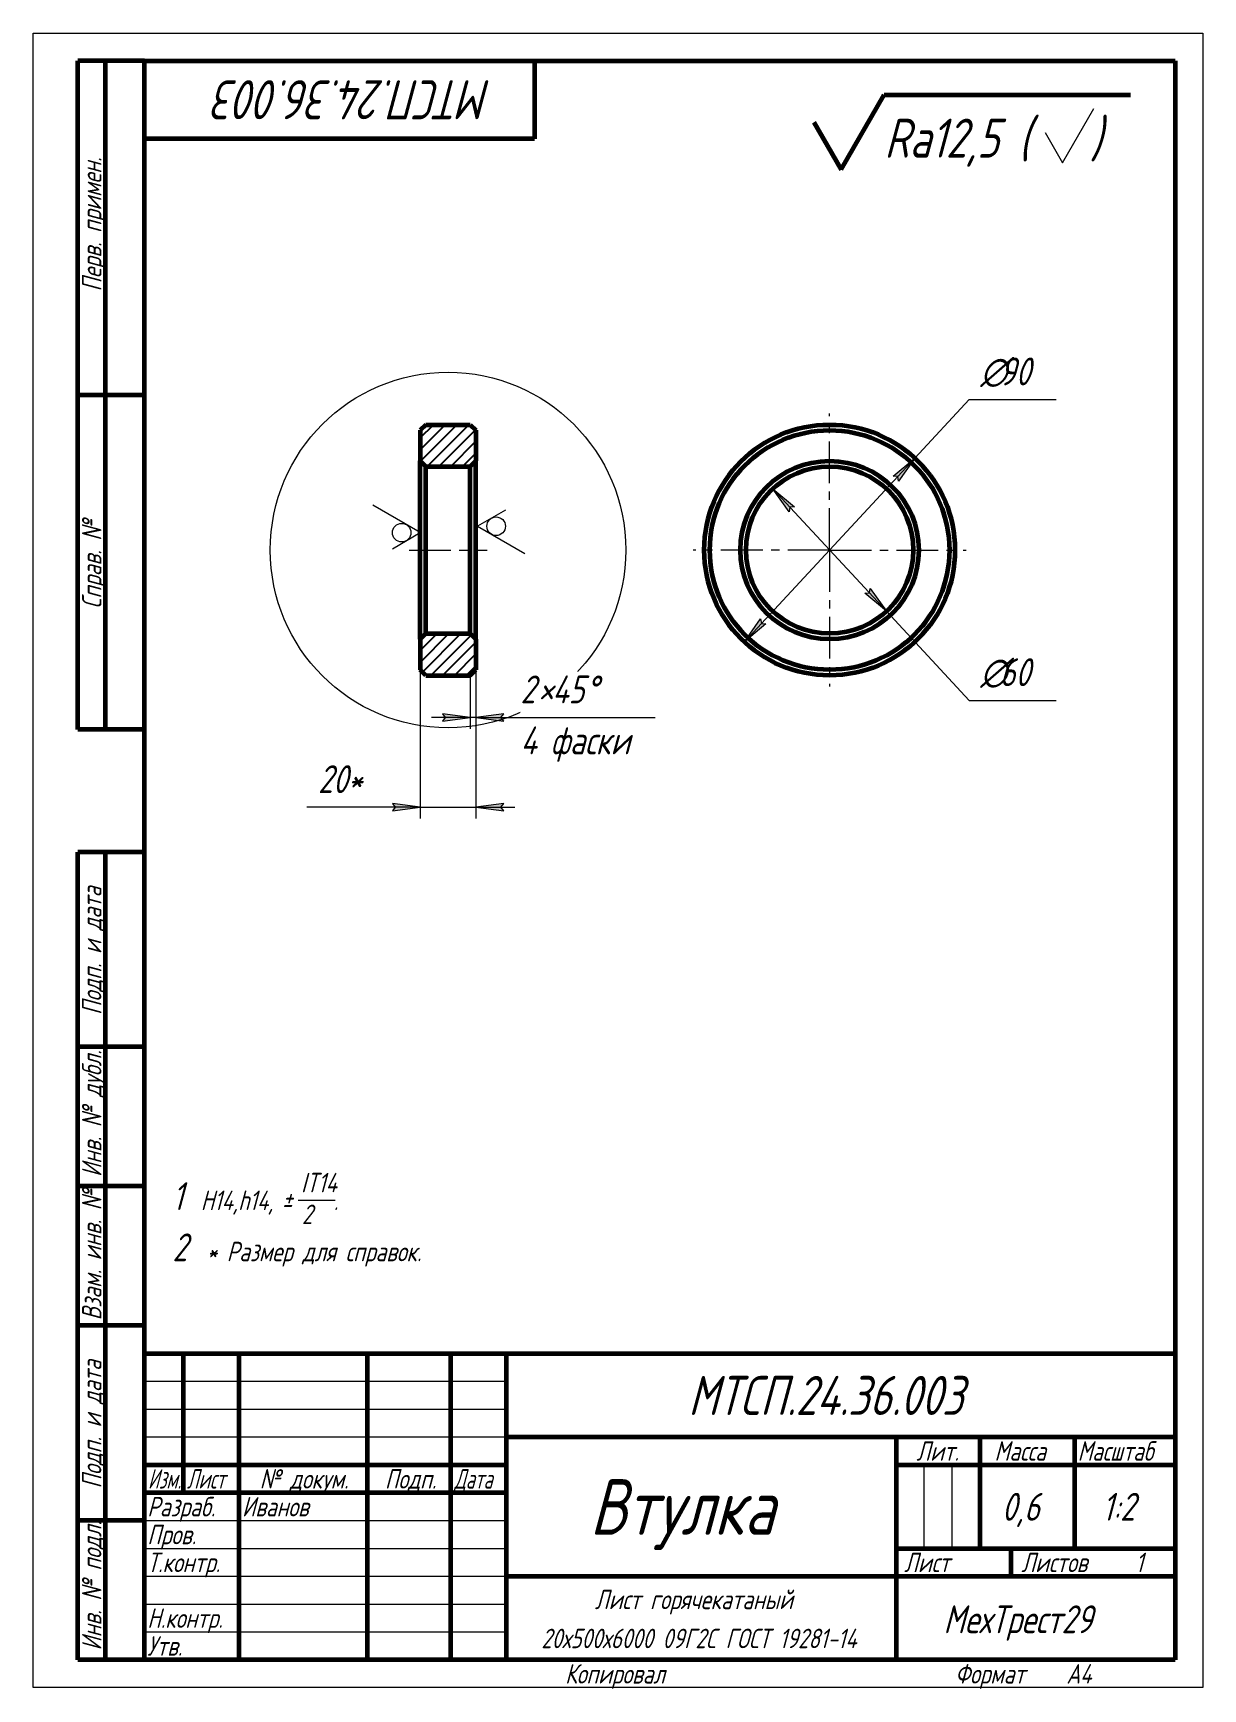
# Model space of a CAD drawing. Header units: millimetres. Extents: x 0 to 210, y 0 to 297.
import ezdxf

# ---------------------------------------------------------------- set-up
doc = ezdxf.new("R2010")
doc.units = ezdxf.units.MM
for name, pattern in [('K5LT_AXLED', [12, 7.5, -1.5, 1.5, -1.5]), ('K5LT_BASIC', [0]), ('K5LT_THIN', [0]), ('K5LT_THIN_INCLUDED_TO_HATCHING', [0])]:
    doc.linetypes.add(name, pattern=pattern)
doc.layers.add('Системный слой', color=7, linetype='Continuous')
doc.styles.add('KDIMTEXTSTYLE', font='GOST_AU.SHX', dxfattribs={"width": 0.96, "oblique": 15, "height": 5})
doc.styles.add('KTEXTSTYLE', font='GOST_AU.SHX', dxfattribs={"width": 0.96, "height": 5})
doc.dimstyles.new('KDIMSTYLE (0.50)', dxfattribs={"dimtxt": 5, "dimasz": 1, "dimexe": 2, "dimexo": 0, "dimgap": 1, "dimtad": 1, "dimlfac": 2, "dimtxsty": 'KDIMTEXTSTYLE', "dimsah": 1, "dimcen": 0, "dimdle": 1, "dimadec": 0, "dimazin": 0, "dimtfac": 0.667, "dimtmove": 0, "dimatfit": 3, "dimfxl": 1, "dimtvp": 1, "dimtolj": 1, "dimtzin": 0, "dimarcsym": 0})

# ---------------------------------------------------------------- blocks, each defined once
blk = doc.blocks.new('D0')
at = {"layer": 'Системный слой'}
for points in [[(69.49, 158.04), (64.49, 158.7), (64.99, 158.04), (64.49, 157.38)], [(83.99, 158.04), (84.49, 158.7), (79.49, 158.04), (84.49, 157.38)]]:
    blk.add_hatch(color=7, dxfattribs=at).paths.add_polyline_path(points)
at = {"layer": 'Системный слой', "color": 7, "linetype": 'K5LT_THIN', "lineweight": 18}
for p, q in [((69.49, 188.21), (69.49, 156.04)), ((79.49, 188.21), (79.49, 156.04)), ((69.49, 158.04), (64.49, 158.7)), ((64.49, 158.7), (64.99, 158.04)), ((64.99, 158.04), (64.49, 157.38)), ((64.49, 157.38), (69.49, 158.04)), ((69.49, 158.04), (64.49, 158.04)), ((69.49, 158.04), (79.49, 158.04)), ((84.49, 158.7), (79.49, 158.04)), ((79.49, 158.04), (84.49, 157.38)), ((79.49, 158.04), (86.49, 158.04)), ((83.99, 158.04), (84.49, 158.7)), ((84.49, 157.38), (83.99, 158.04))]:
    blk.add_line(p, q, dxfattribs=at)
blk.add_wipeout([(51.14, 159.04), (51.14, 166.18), (62.04, 166.18), (62.04, 159.04)]).dxf.layer = 'Системный слой'
for p, q in [((64.49, 158.04), (49.14, 158.04)), ((69.49, 158.04), (62.49, 158.04))]:
    blk.add_line(p, q, dxfattribs=at)
at = {"layer": 'Системный слой', "color": 7, "insert": (51.14, 165.58), "char_height": 5, "attachment_point": 1, "style": 'KTEXTSTYLE'}
blk.add_mtext('\\H3.5;\\W0.965;\\Q15;\\Q15;\\H5.00;20*', dxfattribs=at)
blk = doc.blocks.new('KDIMARROW_02')
at = {"layer": 'Системный слой'}
blk.add_hatch(color=0, dxfattribs=at).paths.add_polyline_path([(4.5, 0), (5, 0.66), (0, 0), (5, -0.66)])
at = {"layer": 'Системный слой', "color": 0, "linetype": 'K5LT_THIN', "lineweight": 18}
for p, q in [((0, 0), (-1, 0)), ((5, 0.66), (0, 0)), ((0, 0), (5, -0.66)), ((0, 0), (7, 0)), ((4.5, 0), (5, 0.66)), ((5, -0.66), (4.5, 0))]:
    blk.add_line(p, q, dxfattribs=at)
blk = doc.blocks.new('D1')
at = {"layer": 'Системный слой'}
for points in [[(78.49, 174.13), (73.49, 174.78), (73.99, 174.13), (73.49, 173.47)], [(83.99, 174.13), (84.49, 174.78), (79.49, 174.13), (84.49, 173.47)]]:
    blk.add_hatch(color=7, dxfattribs=at).paths.add_polyline_path(points)
at = {"layer": 'Системный слой', "color": 7, "linetype": 'K5LT_THIN', "lineweight": 18}
for p, q in [((78.49, 181.71), (78.49, 172.13)), ((79.49, 182.71), (79.49, 172.13)), ((78.49, 174.13), (71.49, 174.13)), ((78.49, 174.13), (73.49, 174.78)), ((73.49, 174.78), (73.99, 174.13)), ((73.99, 174.13), (73.49, 173.47)), ((73.49, 173.47), (78.49, 174.13)), ((79.49, 174.13), (78.49, 174.13)), ((84.49, 174.78), (79.49, 174.13)), ((79.49, 174.13), (84.49, 173.47)), ((79.49, 174.13), (85.49, 174.13)), ((83.99, 174.13), (84.49, 174.78)), ((84.49, 173.47), (83.99, 174.13))]:
    blk.add_line(p, q, dxfattribs=at)
blk.add_wipeout([(87.49, 165.99), (87.49, 182.39), (108.79, 182.39), (108.79, 165.99)]).dxf.layer = 'Системный слой'
for p, q in [((79.49, 174.13), (86.49, 174.13)), ((85.49, 174.13), (111.68, 174.13))]:
    blk.add_line(p, q, dxfattribs=at)
at = {"layer": 'Системный слой', "color": 7, "char_height": 5, "attachment_point": 1, "style": 'KTEXTSTYLE'}
for s, insert in [('\\H3.5;\\W0.965;\\Q15;\\Q15;\\H5.00;2', (87.49, 181.69)), ('\\H3.5;\\W0.965;\\Q15;\\Q15;\\H5.00;45', (93.18, 181.69)), ('\\H3.5;\\W0.965;\\Q15;\\Q15;\\H5.00;°', (99.13, 181.69)), ('\\H3.5;\\W0.965;\\Q15;\\Q15;\\H5.00;×', (90.66, 181.69)), ('\\H3.5;\\W0.965;\\Q15;\\Q15;\\H5.00;4 фаски', (87.49, 172.53))]:
    blk.add_mtext(s, dxfattribs=dict(at, insert=insert))
blk = doc.blocks.new('U0')
at = {"layer": 'Системный слой', "color": 7, "linetype": 'K5LT_THIN', "lineweight": 18}
for p, q in [((69.49, 207.33), (60.99, 212.24)), ((64.49, 204.45), (69.49, 207.33))]:
    blk.add_line(p, q, dxfattribs=at)
blk.add_arc((66.16, 207.33), 1.67, 0, 360, dxfattribs=at)
blk = doc.blocks.new('U1')
at = {"layer": 'Системный слой', "color": 7, "linetype": 'K5LT_THIN', "lineweight": 18}
for p, q in [((84.79, 211.37), (79.79, 208.48)), ((79.79, 208.48), (88.29, 203.57))]:
    blk.add_line(p, q, dxfattribs=at)
blk.add_arc((83.12, 208.48), 1.67, 0, 360, dxfattribs=at)
blk = doc.blocks.new('U2')
at = {"layer": 'Системный слой', "color": 30, "linetype": 'K5LT_AXLED', "lineweight": 18, "true_color": 0xff8000}
for q in [(142.99, 228.71), (118.49, 204.21), (167.49, 204.21), (142.99, 179.71)]:
    blk.add_line((142.99, 204.21), q, dxfattribs=at)
blk = doc.blocks.new('D2')
at = {"layer": 'Системный слой'}
for points in [[(155.38, 216.58), (158.3, 220.7), (154.42, 217.48), (155.24, 217.4)], [(127.68, 187.73), (131.56, 190.94), (130.74, 191.02), (130.6, 191.84)]]:
    blk.add_hatch(color=7, dxfattribs=at).paths.add_polyline_path(points)
at = {"layer": 'Системный слой', "color": 7, "linetype": 'K5LT_THIN', "lineweight": 18}
for p, q in [((158.3, 220.7), (168.06, 231.21)), ((127.68, 187.73), (158.3, 220.7)), ((154.42, 217.48), (158.3, 220.7)), ((158.3, 220.7), (155.38, 216.58)), ((155.24, 217.4), (154.42, 217.48)), ((155.38, 216.58), (155.24, 217.4)), ((127.68, 187.73), (130.6, 191.84)), ((131.56, 190.94), (127.68, 187.73)), ((130.6, 191.84), (130.74, 191.02)), ((130.74, 191.02), (131.56, 190.94))]:
    blk.add_line(p, q, dxfattribs=at)
blk.add_wipeout([(170.06, 232.21), (170.06, 239.46), (181.21, 239.46), (181.21, 232.21)]).dxf.layer = 'Системный слой'
blk.add_line((168.06, 231.21), (183.67, 231.21), dxfattribs=at)
at = {"layer": 'Системный слой', "color": 7, "char_height": 5, "attachment_point": 1, "style": 'KTEXTSTYLE'}
for s, insert in [('\\H3.5;\\W0.965;\\Q15;\\Q15;\\H5.00;∅', (170.06, 238.77)), ('\\H3.5;\\W0.965;\\Q15;\\Q15;\\H5.00;90', (173.5, 238.77))]:
    blk.add_mtext(s, dxfattribs=dict(at, insert=insert))
blk = doc.blocks.new('KDIMARROW_01')
at = {"layer": 'Системный слой'}
blk.add_hatch(color=0, dxfattribs=at).paths.add_polyline_path([(-5, -0.66), (0, 0), (-5, 0.66), (-4.5, 0)])
at = {"layer": 'Системный слой', "color": 0, "linetype": 'K5LT_THIN', "lineweight": 18}
for p, q in [((-4.5, 0), (-5, 0.66)), ((-5, 0.66), (0, 0)), ((0, 0), (-5, -0.66)), ((-5, -0.66), (-4.5, 0)), ((0, 0), (-1, 0))]:
    blk.add_line(p, q, dxfattribs=at)
blk = doc.blocks.new('D3')
at = {"layer": 'Системный слой'}
for points in [[(136.67, 211.99), (132.78, 215.2), (135.7, 211.09), (135.84, 211.9)], [(153.2, 193.22), (150.28, 197.33), (150.14, 196.52), (149.31, 196.44)]]:
    blk.add_hatch(color=7, dxfattribs=at).paths.add_polyline_path(points)
at = {"layer": 'Системный слой', "color": 7, "linetype": 'K5LT_THIN', "lineweight": 18}
for p, q in [((132.78, 215.2), (136.67, 211.99)), ((135.7, 211.09), (132.78, 215.2)), ((132.78, 215.2), (153.2, 193.22)), ((135.84, 211.9), (135.7, 211.09)), ((136.67, 211.99), (135.84, 211.9)), ((149.31, 196.44), (150.14, 196.52)), ((153.2, 193.22), (149.31, 196.44)), ((150.14, 196.52), (150.28, 197.33)), ((150.28, 197.33), (153.2, 193.22)), ((153.2, 193.22), (168.06, 177.22))]:
    blk.add_line(p, q, dxfattribs=at)
blk.add_wipeout([(170.06, 178.22), (170.06, 185.47), (181.21, 185.47), (181.21, 178.22)]).dxf.layer = 'Системный слой'
blk.add_line((168.06, 177.22), (183.67, 177.22), dxfattribs=at)
at = {"layer": 'Системный слой', "color": 7, "char_height": 5, "attachment_point": 1, "style": 'KTEXTSTYLE'}
for s, insert in [('\\H3.5;\\W0.965;\\Q15;\\Q15;\\H5.00;∅', (170.06, 184.78)), ('\\H3.5;\\W0.965;\\Q15;\\Q15;\\H5.00;60', (173.5, 184.78))]:
    blk.add_mtext(s, dxfattribs=dict(at, insert=insert))
blk = doc.blocks.new('U3')
at = {"color": 7, "linetype": 'K5LT_THIN', "lineweight": 18}
for p, q in [((0, 0), (0, 297)), ((0, 297), (210, 297)), ((210, 297), (210, 0)), ((20, 55), (85, 55)), ((20, 50), (85, 50)), ((20, 45), (85, 45)), ((159.96, 25), (159.96, 40)), ((164.98, 25), (164.98, 40)), ((20, 30), (85, 30)), ((20, 25), (85, 25)), ((20, 20), (85, 20)), ((20, 15), (85, 15)), ((20, 10), (85, 10)), ((210, 0), (0, 0))]:
    blk.add_line(p, q, dxfattribs=at)
at = {"color": 150, "linetype": 'K5LT_BASIC', "lineweight": 60, "true_color": 0x0080ff}
for p, q in [((8, 172), (8, 292)), ((20, 292), (8, 292)), ((13, 172), (13, 292)), ((20, 5), (20, 292)), ((20, 292), (205, 292)), ((90, 292), (90, 278)), ((205, 292), (205, 5)), ((90, 278), (20, 278)), ((20, 232), (8, 232)), ((20, 172), (8, 172)), ((8, 5), (8, 150)), ((20, 150), (8, 150)), ((13, 5), (13, 150)), ((20, 115), (8, 115)), ((20, 90), (8, 90)), ((20, 65), (8, 65)), ((20, 60), (205, 60)), ((20, 5), (20, 60)), ((27, 35), (27, 60)), ((37, 5), (37, 60)), ((60, 5), (60, 60)), ((75, 5), (75, 60)), ((85, 5), (85, 60)), ((85, 45), (205, 45)), ((155, 5), (155, 45)), ((170, 25), (170, 45)), ((187, 25), (187, 45)), ((20, 40), (85, 40)), ((155, 40), (170, 40)), ((170, 40), (205, 40)), ((20, 35), (85, 35)), ((20, 30), (8, 30)), ((155, 25), (205, 25)), ((175.57, 20), (175.57, 25)), ((85, 20), (155, 20)), ((155, 20), (205, 20)), ((20, 5), (8, 5)), ((205, 5), (20, 5))]:
    blk.add_line(p, q, dxfattribs=at)
at = {"color": 7, "attachment_point": 1, "style": 'KTEXTSTYLE'}
for s, insert, char_height, rotation in [('\\H3.5;\\W0.965;\\Q15;\\Q15;\\H7.00;МТСП.24.36.003', (82.39, 281.55), 7, 180), ('\\H3.5;\\W0.965;\\Q15;\\Q15;Перв. примен.', (8.77, 250.61), 3.5, 90), ('\\H3.5;\\W0.965;\\Q15;\\Q15;Справ. №', (8.77, 193.68), 3.5, 90), ('\\H3.5;\\W0.965;\\Q15;\\Q15;Подп. и дата', (8.77, 120.75), 3.5, 90), ('\\H3.5;\\W0.965;\\Q15;\\Q15;Инв. № дубл.', (8.77, 91.67), 3.5, 90), ('\\H3.5;\\W0.965;\\Q15;\\Q15;Взам. инв. №', (8.77, 65.94), 3.5, 90), ('\\H3.5;\\W0.965;\\Q15;\\Q15;Подп. и дата', (8.77, 35.75), 3.5, 90), ('\\H3.5;\\W0.965;\\Q15;\\Q15;Инв. № подл.', (8.77, 6.67), 3.5, 90)]:
    blk.add_mtext(s, dxfattribs=dict(at, insert=insert, char_height=char_height, rotation=rotation))
for s, insert, char_height in [('\\H3.5;\\W0.965;\\Q15;\\Q15;\\H7.00;МТСП.24.36.003', (117.61, 55.95), 7), ('\\H3.5;\\W0.965;\\Q15;\\Q15;Лит.', (158.56, 44.23), 3.5), ('\\H3.5;\\W0.965;\\Q15;\\Q15;Масса', (172.58, 44.23), 3.5), ('\\H3.5;\\W0.965;\\Q15;\\Q15;\\W0.941;Масштаб', (187.52, 44.23), 3.5), ('\\H3.5;\\W0.965;\\Q15;\\Q15;\\W0.797;Изм.', (20.61, 39.23), 3.5), ('\\H3.5;\\W0.965;\\Q15;\\Q15;\\W0.807;Лист', (27.6, 39.23), 3.5), ('\\H3.5;\\W0.965;\\Q15;\\Q15;№ докум.', (40.67, 39.23), 3.5), ('\\H3.5;\\W0.965;\\Q15;\\Q15;Подп.', (63.15, 39.23), 3.5), ('\\H3.5;\\W0.965;\\Q15;\\Q15;\\W0.807;Дата', (75.6, 39.23), 3.5), ('\\H3.5;\\W0.965;\\Q15;\\Q15;\\H10.00;Втулка', (99.92, 37.43), 10), ('\\H3.5;\\W0.965;\\Q15;\\Q15;Разраб.', (20.5, 34.23), 3.5), ('\\H3.5;\\W0.965;\\Q15;\\Q15;Иванов', (37.5, 34.23), 3.5), ('\\H3.5;\\W0.965;\\Q15;\\Q15;\\H5.00;0,6', (173.89, 34.97), 5), ('\\H3.5;\\W0.965;\\Q15;\\Q15;\\H5.00;1:2', (191.92, 34.97), 5), ('\\H3.5;\\W0.965;\\Q15;\\Q15;Пров.', (20.5, 29.23), 3.5), ('\\H3.5;\\W0.965;\\Q15;\\Q15;Т.контр.', (20.5, 24.23), 3.5), ('\\H3.5;\\W0.965;\\Q15;\\Q15;Лист', (156.36, 24.23), 3.5), ('\\H3.5;\\W0.965;\\Q15;\\Q15;Листов', (177.41, 24.23), 3.5), ('\\H3.5;\\W0.965;\\Q15;\\Q15;1', (197.91, 24.23), 3.5), ('\\H3.5;\\W0.965;\\Q15;\\Q15;Лист горячекатаный', (100.84, 17.58), 3.5), ('\\H3.5;\\W0.965;\\Q15;\\Q15;Н.контр.', (20.5, 14.23), 3.5), ('\\H3.5;\\W0.965;\\Q15;\\Q15;\\H5.00;МехТрест29', (163.41, 14.77), 5), ('\\H3.5;\\W0.965;\\Q15;\\Q15;Утв.', (20.5, 9.23), 3.5), ('\\H3.5;\\W0.965;\\Q15;\\Q15;   20х500х6000 09Г2С ГОСТ 19281-14', (86.03, 10.58), 3.5), ('\\H3.5;\\W0.965;\\Q15;\\Q15;Копировал', (95.5, 4.23), 3.5), ('\\H3.5;\\W0.965;\\Q15;\\Q15;Формат', (165.5, 4.23), 3.5), ('\\H3.5;\\W0.965;\\Q15;\\Q15;A4', (185.5, 4.23), 3.5)]:
    blk.add_mtext(s, dxfattribs=dict(at, insert=insert, char_height=char_height))
blk = doc.blocks.new('U4')
at = {"color": 7, "linetype": 'K5LT_THIN', "lineweight": 18}
blk.add_line((47.59, 87.48), (54.25, 87.48), dxfattribs=at)
at = {"color": 7, "attachment_point": 1, "style": 'KTEXTSTYLE'}
for s, insert, char_height in [('\\H3.5;\\W0.965;\\Q15;\\Q15;IT14', (48.11, 92.41), 3.5), ('\\H3.5;\\W0.965;\\Q15;\\Q15;\\H5.00;1', (25, 90.73), 5), ('\\H3.5;\\W0.965;\\Q15;\\Q15;H14,h14, ', (30.12, 89.23), 3.5), ('\\H3.5;\\W0.965;\\Q15;\\Q15;±', (44.66, 89.23), 3.5), ('\\H3.5;\\W0.965;\\Q15;\\Q15;2', (48.26, 86.71), 3.5), ('\\H3.5;\\W0.965;\\Q15;\\Q15;.', (53.97, 89.23), 3.5), ('\\H3.5;\\W0.965;\\Q15;\\Q15;\\H5.00;2', (25, 81.53), 5), ('\\H3.5;\\W0.965;\\Q15;\\Q15;* Размер для справок.', (31.17, 80.03), 3.5)]:
    blk.add_mtext(s, dxfattribs=dict(at, insert=insert, char_height=char_height))
blk = doc.blocks.new('U5')
at = {"color": 150, "linetype": 'K5LT_BASIC', "lineweight": 60, "true_color": 0x0080ff}
for p, q in [((145.06, 272.51), (152.8, 285.91)), ((152.8, 285.91), (197, 285.91)), ((140.16, 281.01), (145.06, 272.51))]:
    blk.add_line(p, q, dxfattribs=at)
at = {"color": 7, "linetype": 'K5LT_THIN', "lineweight": 18}
for p, q in [((184.77, 273.69), (190.45, 283.49)), ((181.67, 279.13), (184.77, 273.69))]:
    blk.add_line(p, q, dxfattribs=at)
at = {"color": 7, "char_height": 7, "attachment_point": 1, "style": 'KTEXTSTYLE'}
for s, insert in [('\\H3.5;\\W0.965;\\Q15;\\Q15;\\H7.00;Ra12,5 (', (152.8, 281.65)), ('\\H3.5;\\W0.965;\\Q15;\\Q15;\\H7.00;)', (189.75, 281.65))]:
    blk.add_mtext(s, dxfattribs=dict(at, insert=insert))

msp = doc.modelspace()

# ---------------------------------------------------------------- hatches: boundary and pattern name
at = {"layer": 'Системный слой'}
h = msp.add_hatch(dxfattribs=at)
h.set_pattern_fill('', angle=45, style=0, pattern_type=0)
h.set_pattern_definition([(45, (0, 0), (-1.06066, 1.06066), [])])
h.paths.add_polyline_path([(69.4897, 225.7104), (69.4897, 220.2104), (70.4897, 219.2104), (78.4897, 219.2104), (79.4897, 220.2104), (79.4897, 225.7104), (78.4897, 226.7104), (70.4897, 226.7104)])
h.paths.add_polyline_path([(69.4897, 188.2104), (69.4897, 182.7104), (70.4897, 181.7104), (78.4897, 181.7104), (79.4897, 182.7104), (79.4897, 188.2104), (78.4897, 189.2104), (70.4897, 189.2104)])

# ---------------------------------------------------------------- linework, layer by layer
at = {"layer": 'Системный слой', "color": 150, "linetype": 'K5LT_BASIC', "lineweight": 60, "true_color": 0x0080ff}
for p, q in [((70.4897, 226.7104), (69.4897, 225.7104)), ((70.4897, 226.7104), (78.4897, 226.7104)), ((78.4897, 226.7104), (79.4897, 225.7104)), ((69.4897, 225.7104), (69.4897, 220.2104)), ((79.4897, 225.7104), (79.4897, 220.2104)), ((69.4897, 220.2104), (70.4897, 219.2104)), ((69.4897, 188.2104), (69.4897, 220.2104)), ((79.4897, 220.2104), (78.4897, 219.2104)), ((79.4897, 188.2104), (79.4897, 220.2104)), ((70.4897, 219.2104), (78.4897, 219.2104)), ((70.4897, 189.2104), (70.4897, 219.2104)), ((78.4897, 189.2104), (78.4897, 219.2104)), ((69.4897, 188.2104), (70.4897, 189.2104)), ((69.4897, 188.2104), (69.4897, 182.7104)), ((70.4897, 189.2104), (78.4897, 189.2104)), ((79.4897, 188.2104), (78.4897, 189.2104)), ((79.4897, 188.2104), (79.4897, 182.7104)), ((70.4897, 181.7104), (69.4897, 182.7104)), ((70.4897, 181.7104), (78.4897, 181.7104)), ((78.4897, 181.7104), (79.4897, 182.7104))]:
    msp.add_line(p, q, dxfattribs=at)
at = {"layer": 'Системный слой', "color": 30, "linetype": 'K5LT_AXLED', "lineweight": 18, "true_color": 0xff8000}
msp.add_line((67.4897, 204.2104), (81.4897, 204.2104), dxfattribs=at)
at = {"layer": 'Системный слой', "color": 7, "linetype": 'K5LT_THIN_INCLUDED_TO_HATCHING', "lineweight": 18}
msp.add_circle((74.4897, 204.2104), 31.91, dxfattribs=at)
at = {"layer": 'Системный слой', "color": 150, "linetype": 'K5LT_BASIC', "lineweight": 60, "true_color": 0x0080ff}
for radius in [22.5, 21.5, 16, 15]:
    msp.add_circle((142.9897, 204.2104), radius, dxfattribs=at)

# ---------------------------------------------------------------- block references
for name in ['U5', 'U4']:
    msp.add_blockref(name, (0, 0))
at = {"layer": 'Системный слой'}
for name in ['U2', 'U0', 'U1']:
    msp.add_blockref(name, (0, 0), dxfattribs=at)

# ---------------------------------------------------------------- next in the draw order: dimensions: what is measured, and where the dimension line sits
at = {"layer": 'Системный слой', "color": 7}
dim = msp.add_diameter_dim_2p(p1=(127.6767, 187.7252), p2=(158.3027, 220.6957), dimstyle='KDIMSTYLE (0.50)', override={"dimtih": 1, "dimtoh": 1, "dimpost": '\\H5.0;\\W0.965;\\Q15;<>', "dimblk1": 'KDIMARROW_01', "dimblk2": 'KDIMARROW_01', "dimclrt": 7, "dimtol": 1, "dimtp": 0, "dimtm": 0, "dimtdec": 5, "dimtmove": 1, "dimatfit": 2, "dimtolj": 1}, dxfattribs=at)
dim.commit()
dim.dimension.update_dxf_attribs({"geometry": 'D2', "text_midpoint": (170.065, 231.2053), "dimtype": 163})
dim = msp.add_linear_dim(base=(69.4897, 158.0425), p1=(79.4897, 188.2104), p2=(69.4897, 188.2104), dimstyle='KDIMSTYLE (0.50)', override={"dimexo": 0, "dimpost": '\\H5.0;\\W0.965;\\Q15;<>\\H5.0;\\W0.965;\\Q15;\\Q15;*', "dimblk1": 'KDIMARROW_02', "dimblk2": 'KDIMARROW_02', "dimse1": 0, "dimse2": 0, "dimclrt": 7, "dimtol": 1, "dimtp": 0, "dimtm": 0, "dimtdec": 5, "dimtolj": 1}, dxfattribs=at)
dim.commit()
dim.dimension.update_dxf_attribs({"geometry": 'D0', "text_midpoint": (56.8172, 158.0425), "dimtype": 160})

# ---------------------------------------------------------------- next in the draw order: dimensions: what is measured, and where the dimension line sits
dim = msp.add_diameter_dim_2p(p1=(132.7811, 215.2006), p2=(153.1983, 193.2203), dimstyle='KDIMSTYLE (0.50)', override={"dimtih": 1, "dimtoh": 1, "dimpost": '\\H5.0;\\W0.965;\\Q15;<>', "dimblk1": 'KDIMARROW_01', "dimblk2": 'KDIMARROW_01', "dimclrt": 7, "dimtol": 1, "dimtp": 0, "dimtm": 0, "dimtdec": 5, "dimtmove": 1, "dimatfit": 2, "dimtolj": 1}, dxfattribs=at)
dim.commit()
dim.dimension.update_dxf_attribs({"geometry": 'D3', "text_midpoint": (170.065, 177.2155), "dimtype": 163})
dim = msp.add_linear_dim(base=(79.4897, 174.1264), p1=(78.4897, 181.7104), p2=(79.4897, 182.7104), dimstyle='KDIMSTYLE (0.50)', override={"dimexo": 0, "dimpost": '\\H5.0;\\W0.965;\\Q15;<>\\H5.0;\\W0.965;\\Q15;\\Q15;\\Q15;Ч\\Q15;45\\Q15;°\\Q15;\\X\\H5.0;\\W0.965;\\Q15;\\Q15;4 фаски', "dimblk1": 'KDIMARROW_02', "dimblk2": 'KDIMARROW_02', "dimse1": 0, "dimse2": 0, "dimclrt": 7, "dimtol": 1, "dimtp": 0, "dimtm": 0, "dimtdec": 5, "dimtolj": 1}, dxfattribs=at)
dim.commit()
dim.dimension.update_dxf_attribs({"geometry": 'D1', "text_midpoint": (98.5862, 174.1264)})

# ---------------------------------------------------------------- next in the draw order: block references
msp.add_blockref('U3', (0, 0))

doc.saveas('drawing.dxf')
